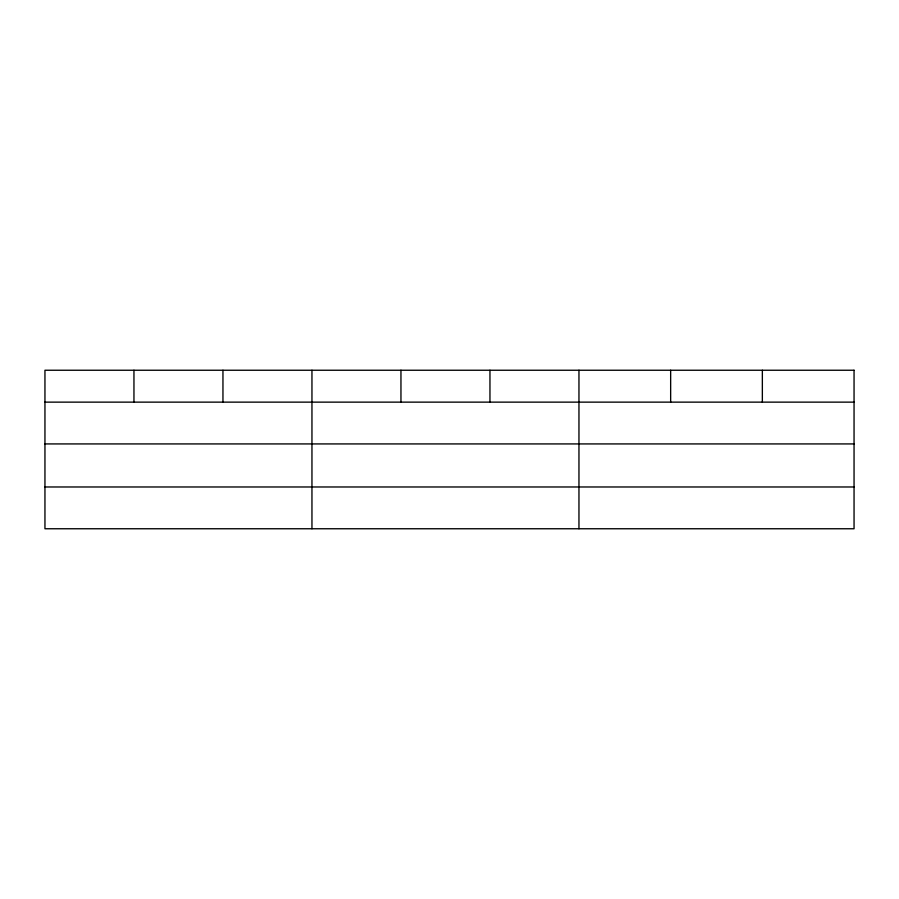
<?xml version="1.0" encoding="UTF-8"?>
<svg xmlns="http://www.w3.org/2000/svg" width="899" height="899" viewBox="0 0 899 899"><rect width="100%" height="100%" fill="white"/><g stroke="black" fill="none" stroke-linecap="round" stroke-linejoin="round"><path stroke-width="1.35" d="M44.95 402.134L854.05 402.134M44.95 443.926L854.05 443.926M44.95 486.977L854.05 486.977M762.352 370.242L762.352 402.134M670.654 370.242L670.654 402.134M578.956 370.242L578.956 528.758M489.955 370.242L489.955 402.134M400.954 370.242L400.954 402.134M311.953 370.242L311.953 528.758M222.952 370.242L222.952 402.134M133.951 370.242L133.951 402.134M854.05 370.242L44.95 370.242L44.95 528.758L854.05 528.758L854.05 370.242"/></g></svg>
